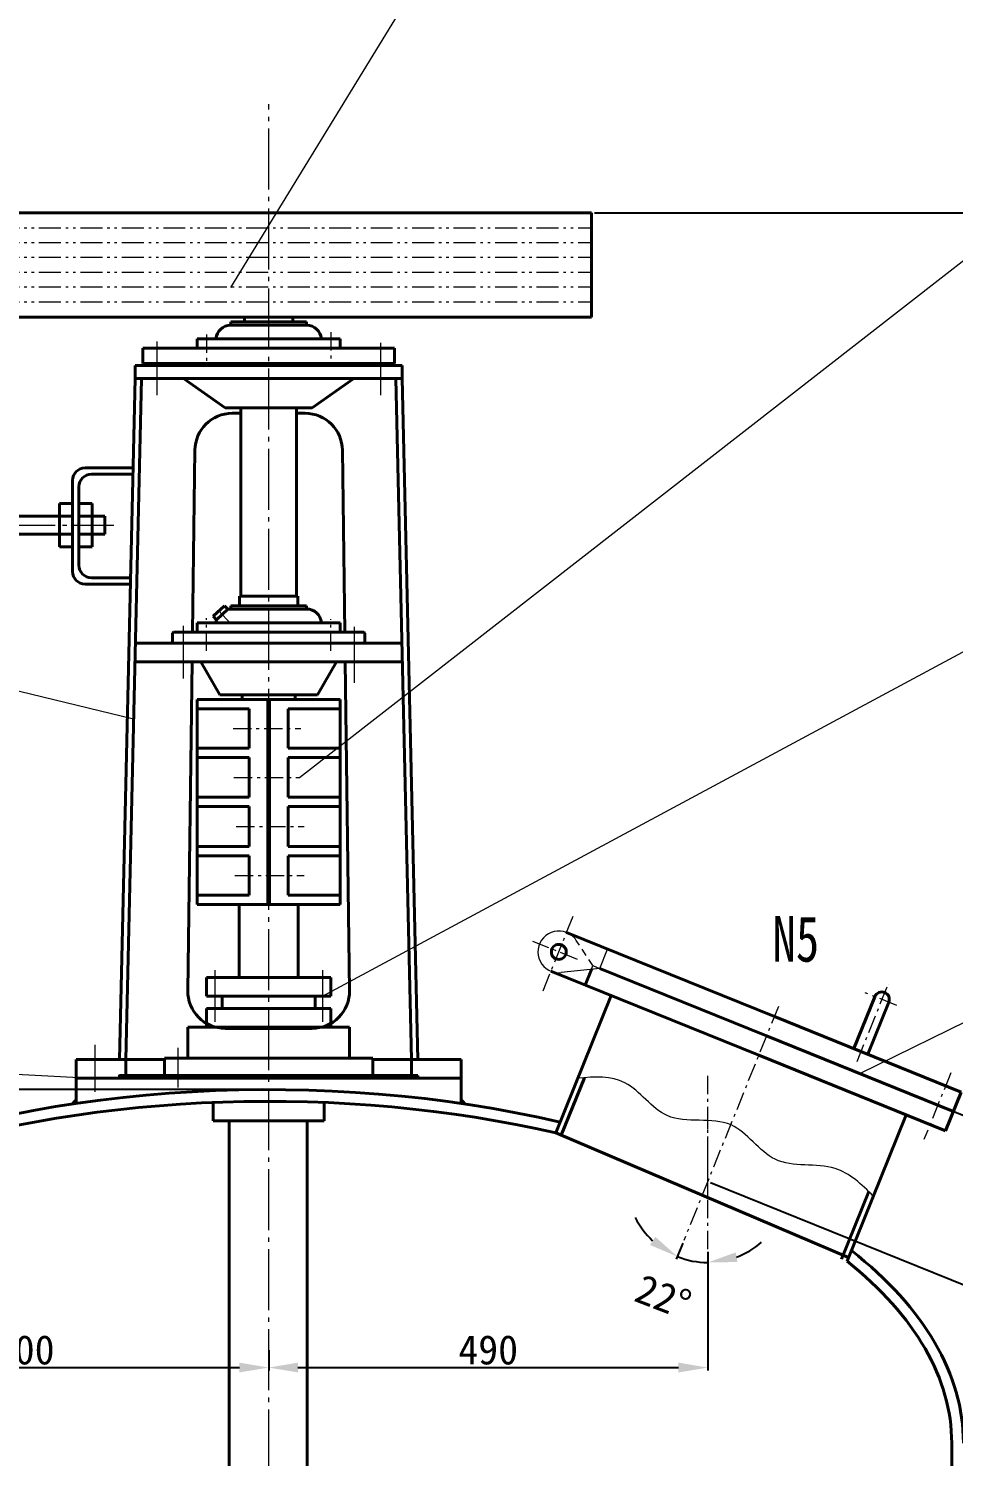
# Model space of a CAD drawing. Extents: x -6180 to 3578, y -1551 to 12127.
# Drawn here: x -3644 to -2696, y 9596 to 11058 of the extents above; entities that cross this region are included whole.
import ezdxf

# ---------------------------------------------------------------- set-up
doc = ezdxf.new("R2010")
doc.units = 0
doc.header["$LTSCALE"] = 25
doc.header["$PDMODE"] = 1
for name, pattern in [('JXX-S', [1.7000000000000002, 0.9, -0.2, 0.1, -0.2, 0.1, -0.2]), ('XX-S', [0.5, 0.3, -0.2]), ('ZXX-L', [3.28, 2.5, -0.3, 0.18, -0.3]), ('ZXX-S', [1.2699999999999998, 0.75, -0.2, 0.12, -0.2])]:
    doc.linetypes.add(name, pattern=pattern)
doc.layers.get('Defpoints').update_dxf_attribs({"linetype": 'CONTINUOUS'})
for name, color, linetype, lineweight in [('A 粗实线', 1, 'CONTINUOUS', 40), ('B 细实线', 7, 'CONTINUOUS', 18), ('C 文 字', 2, 'CONTINUOUS', 20), ('D 短中心线', 3, 'ZXX-S', 18), ('E 长中心线', 3, 'ZXX-L', 18), ('F 短虚线', 6, 'XX-S', 20), ('H 短双点线', 3, 'JXX-S', 18), ('J 标注尺寸', 2, 'CONTINUOUS', 18)]:
    doc.layers.add(name, color=color, linetype=linetype, lineweight=lineweight)
doc.styles.add('HZTXT', font='SIMFANG.TTF', dxfattribs={"width": 0.75})
doc.styles.get("Standard").update_dxf_attribs({"font": 'SIMFANG.TTF'})
doc.dimstyles.new('通用标注4.0', dxfattribs={"dimtxt": 30, "dimasz": 30, "dimexe": 3, "dimexo": 3, "dimgap": 3, "dimtad": 1, "dimdec": 0, "dimzin": 0, "dimdsep": 46, "dimtxsty": 'Standard', "dimcen": 3, "dimadec": 0, "dimazin": 0, "dimtfac": 0.375, "dimtdec": 0, "dimtmove": 2, "dimatfit": 3, "dimfxl": 0, "dimtzin": 0, "dimarcsym": 0})

# ---------------------------------------------------------------- blocks, each defined once
blk = doc.blocks.new('*D129')
at = {"layer": 'Defpoints', "color": 0}
for p in [(-3067.030608145207, 10869.59975002694, 2.249885212866288), (-2642.812426335739, 5562.039724076245), (-2209.109059221024, 5562.039724076245)]:
    blk.add_point(p, dxfattribs=at)
at = {"layer": 'J 标注尺寸', "color": 0, "lineweight": -2}
for p, q in [((-3064.030608145207, 10869.59975002694), (-2206.109059221023, 10869.59975002694)), ((-2209.109059221023, 10839.59975002694), (-2209.109059221024, 5592.039724076245)), ((-2639.812426335739, 5562.039724076245), (-2206.109059221024, 5562.039724076245))]:
    blk.add_line(p, q, dxfattribs=at)
at = {"layer": 'J 标注尺寸', "color": 0}
for points in [[(-2214.109059221023, 10839.59975002694), (-2204.109059221023, 10839.59975002694), (-2209.109059221023, 10869.59975002694)], [(-2214.109059221024, 5592.039724076245), (-2204.109059221024, 5592.039724076245), (-2209.109059221024, 5562.039724076245)]]:
    blk.add_solid(points, dxfattribs=at)
at = {"layer": 'J 标注尺寸', "color": 0, "insert": (-2227.109059221025, 8215.819737051594), "char_height": 30, "attachment_point": 5, "rotation": 90}
blk.add_mtext('~5600', dxfattribs=at)
blk = doc.blocks.new('*D149')
at = {"layer": 'Defpoints', "color": 0}
for p in [(-4509.77228190704, 9971.641406479912), (-3397.812426332806, 9971.64140647991), (-4362.949538697401, 9584.64140647991)]:
    blk.add_point(p, dxfattribs=at)
at = {"layer": 'J 标注尺寸', "color": 0, "lineweight": -2}
for p, q in [((-3400.812426332806, 9971.64140647991), (-4512.77228190704, 9971.641406479912)), ((-4509.77228190704, 9614.64140647991), (-4509.77228190704, 9941.641406479912)), ((-4365.949538697401, 9584.64140647991), (-4512.77228190704, 9584.64140647991))]:
    blk.add_line(p, q, dxfattribs=at)
at = {"layer": 'J 标注尺寸', "color": 0}
for points in [[(-4514.77228190704, 9941.641406479912), (-4504.77228190704, 9941.641406479912), (-4509.77228190704, 9971.641406479912)], [(-4514.77228190704, 9614.64140647991), (-4504.77228190704, 9614.64140647991), (-4509.77228190704, 9584.64140647991)]]:
    blk.add_solid(points, dxfattribs=at)
at = {"layer": 'J 标注尺寸', "color": 0, "insert": (-4527.772281907041, 9778.14140647991), "char_height": 30, "attachment_point": 5, "rotation": 90}
blk.add_mtext('387', dxfattribs=at)
blk = doc.blocks.new('*D159')
at = {"layer": 'Defpoints', "color": 0}
for p in [(-2887.611563924453, 10026.73890195615), (-2947.812426331155, 9877.736538849), (-2616.326401815647, 9743.807491446893)]:
    blk.add_point(p, dxfattribs=at)
at = {"layer": 'J 标注尺寸', "color": 0, "lineweight": -2}
for p, q in [((-2884.830012360753, 10025.6150821759), (-2553.343987845245, 9891.68603477379)), ((-2945.030874767455, 9876.612719068751), (-2613.544850251947, 9742.683671666644)), ((-2567.363737211423, 9864.994338917035), (-2605.08820401317, 9771.623007083896))]:
    blk.add_line(p, q, dxfattribs=at)
at = {"layer": 'J 标注尺寸', "color": 0}
for points in [[(-2571.999656484257, 9866.867371884113), (-2562.727817938589, 9863.121305949955), (-2556.125539408945, 9892.809854554038)], [(-2609.724123286004, 9773.496040050975), (-2600.452284740335, 9769.749974116816), (-2616.326401815647, 9743.807491446893)]]:
    blk.add_solid(points, dxfattribs=at)
at = {"layer": 'J 标注尺寸', "color": 0, "insert": (-2602.915279994499, 9825.051591681951), "char_height": 30, "attachment_point": 5, "rotation": 67.99999999999913}
blk.add_mtext('150', dxfattribs=at)
blk = doc.blocks.new('*D150')
at = {"layer": 'Defpoints', "color": 0}
for p in [(-2947.812426331155, 9808.326751368528), (-3397.812426332806, 9707.667457608652), (-2947.812426331155, 9686.941702616728)]:
    blk.add_point(p, dxfattribs=at)
at = {"layer": 'J 标注尺寸', "color": 0, "lineweight": -2}
for p, q in [((-2947.812426331155, 9805.326751368528), (-2947.812426331155, 9683.941702616728)), ((-3397.812426332806, 9704.667457608652), (-3397.812426332806, 9683.941702616728)), ((-3367.812426332806, 9686.941702616728), (-2977.812426331155, 9686.941702616728))]:
    blk.add_line(p, q, dxfattribs=at)
at = {"layer": 'J 标注尺寸', "color": 0}
for points in [[(-3367.812426332806, 9691.941702616728), (-3367.812426332806, 9681.941702616728), (-3397.812426332806, 9686.941702616728)], [(-2977.812426331155, 9691.941702616728), (-2977.812426331155, 9681.941702616728), (-2947.812426331155, 9686.941702616728)]]:
    blk.add_solid(points, dxfattribs=at)
at = {"layer": 'J 标注尺寸', "color": 0, "insert": (-3172.812426331981, 9704.941702616728), "char_height": 30, "attachment_point": 5}
blk.add_mtext('490', dxfattribs=at)
blk = doc.blocks.new('*D139')
at = {"layer": 'Defpoints', "color": 0}
for p in [(-3897.812426331155, 9867.83822210152), (-3397.812426332806, 9686.941702616728), (-3397.812426332806, 9686.941702616728)]:
    blk.add_point(p, dxfattribs=at)
at = {"layer": 'J 标注尺寸', "color": 0, "lineweight": -2}
for p, q in [((-3897.812426331155, 9864.83822210152), (-3897.812426331155, 9683.941702616728)), ((-3867.812426331155, 9686.941702616728), (-3427.812426332806, 9686.941702616728))]:
    blk.add_line(p, q, dxfattribs=at)
at = {"layer": 'J 标注尺寸', "color": 0}
for points in [[(-3867.812426331155, 9691.941702616728), (-3867.812426331155, 9681.941702616728), (-3897.812426331155, 9686.941702616728)], [(-3427.812426332806, 9691.941702616728), (-3427.812426332806, 9681.941702616728), (-3397.812426332806, 9686.941702616728)]]:
    blk.add_solid(points, dxfattribs=at)
at = {"layer": 'J 标注尺寸', "color": 0, "insert": (-3647.812426331981, 9704.941702616728), "char_height": 30, "attachment_point": 5}
blk.add_mtext('500', dxfattribs=at)
blk = doc.blocks.new('*D151')
at = {"layer": 'Defpoints', "color": 0}
for p in [(-2875.485870029137, 10056.75104750499), (-2947.812426331155, 9988.970856690075), (-2972.31954424666, 9817.079293481209), (-2947.812426331156, 9808.326751368528), (-2958.427468998552, 9795.25393598021)]:
    blk.add_point(p, dxfattribs=at)
at = {"layer": 'J 标注尺寸', "color": 0, "lineweight": -2}
for p, q in [((-2973.443364026908, 9814.297741917508), (-2980.089596442175, 9797.847739441731)), ((-2947.812426331155, 9805.326751368528), (-2947.812426331155, 9791.573693137461))]:
    blk.add_line(p, q, dxfattribs=at)
for start, end in [(206.4349831169133, 227.2174915584566), (290.7825084415431, 311.5650168830863), (247.9999999999997, 269.9999999999999)]:
    blk.add_arc((-2947.812426331155, 9877.736538848996), 83.16284571153605, start, end, dxfattribs=at)
at = {"layer": 'J 标注尺寸', "color": 0}
for points in [[(-3001.619578290982, 9820.922276782578), (-3006.976557373891, 9812.478179725742), (-2978.965776661927, 9800.629291005433)], [(-2917.402610861933, 9795.066768312061), (-2919.206300943923, 9804.902758454804), (-2947.812426331156, 9794.573693137461)]]:
    blk.add_solid(points, dxfattribs=at)
at = {"layer": 'J 标注尺寸', "color": 0, "insert": (-2993.334370817532, 9759.624319720664), "char_height": 30, "attachment_point": 5, "rotation": 338.92270578584436}
blk.add_mtext('22°', dxfattribs=at)

msp = doc.modelspace()

# ---------------------------------------------------------------- linework, layer by layer
at = {"layer": 'A 粗实线'}
for p, q in [((-3728.594244508837, 10869.59975002693, 2.249885212866288), (-3397.812426327022, 10869.59975002693, 2.249885212866288)), ((-3067.030608145207, 10869.59975002694, 2.249885212866288), (-3397.812426327022, 10869.59975002693, 2.249885212866288)), ((-3067.030608145207, 10869.59975002694, 2.249885212866288), (-3067.030608145207, 10763.00884093604, 2.249885212866288)), ((-3728.594244508837, 10763.00884093602, 2.249885212866288), (-3397.812426327022, 10763.00884093602, 2.249885212866288)), ((-3436.630608145198, 10754.73224086103), (-3436.630608145198, 10757.91405904284)), ((-3436.630608145198, 10757.91405904284), (-3358.994244508831, 10757.91405904284)), ((-3436.630608145198, 10754.73224086103), (-3358.994244508831, 10754.73224086103)), ((-3422.630608145198, 10763.00884093602), (-3422.630608145191, 10757.91405904284)), ((-3372.994244508831, 10763.00884093602, 2.249885212866288), (-3422.630608145198, 10763.00884093602, 2.249885212866288)), ((-3067.030608145207, 10763.00884093604, 2.249885212866288), (-3397.812426327022, 10763.00884093602, 2.249885212866288)), ((-3372.994244508831, 10763.00884093602), (-3372.994244508831, 10757.91405904284)), ((-3358.994244508831, 10754.73224086103), (-3358.994244508831, 10757.91405904284)), ((-3470.994244508831, 10740.73224086103), (-3343.721517236103, 10740.73224086103)), ((-3470.994244508831, 10740.73224086103), (-3470.994244508831, 10731.18678631557)), ((-3343.721517236103, 10740.73224086103), (-3324.630608145198, 10740.73224086103)), ((-3324.630608145198, 10740.73224086103), (-3324.630608145198, 10731.18678631557)), ((-3526.676062690654, 10731.18678631557), (-3343.721517236103, 10731.18678631557)), ((-3526.676062690654, 10731.18678631557), (-3526.676062690654, 10715.27769540648)), ((-3470.994244508831, 10731.18678631557), (-3451.903335417919, 10731.18678631557)), ((-3343.721517236103, 10731.18678631557), (-3268.948789963375, 10731.18678631557)), ((-3343.721517236103, 10731.18678631557), (-3324.630608145198, 10731.18678631557)), ((-3268.94878996339, 10731.18678631557), (-3268.948789963375, 10715.27769540648)), ((-3534.630608145198, 10713.36860449739), (-3270.380608145198, 10713.36860449739)), ((-3534.630608145198, 10713.36860449739), (-3534.630608145198, 10700.00496813375)), ((-3526.676062690654, 10715.27769540648), (-3498.039699054287, 10715.27769540648)), ((-3525.244244508831, 10715.27769540648), (-3297.585153599743, 10715.27769540648)), ((-3525.244244508831, 10715.27769540648), (-3525.244244508831, 10713.36860449739)), ((-3297.585153599743, 10715.27769540648), (-3268.948789963375, 10715.27769540648)), ((-3297.585153599743, 10715.27769540648), (-3270.380608145198, 10715.27769540648)), ((-3270.380608145198, 10715.27769540648), (-3270.380608145198, 10713.36860449739)), ((-3270.380608145198, 10713.36860449739), (-3260.994244508831, 10713.36860449739)), ((-3260.994244508831, 10713.36860449739), (-3260.994244508831, 10700.00496813375)), ((-3534.630608145198, 10700.00496813375), (-3550.539699054294, 10002.55042267921)), ((-3528.26862665519, 10699.85984994283), (-3544.177717564278, 10002.40530448829)), ((-3534.630608145198, 10700.00496813375), (-3310.364587280819, 10700.00496813375)), ((-3485.26026537321, 10700.00496813375), (-3442.357880872463, 10670.09587722466)), ((-3353.266971781559, 10670.09587722466), (-3310.364587280819, 10700.00496813375)), ((-3310.364587280819, 10700.00496813375), (-3260.994244508831, 10700.00496813375)), ((-3267.356225998847, 10699.85984994283), (-3251.447135089758, 10002.40530448829)), ((-3260.994244508831, 10700.00496813375), (-3245.085153599743, 10002.55042267921)), ((-3442.357880872463, 10670.09587722466), (-3369.176062690654, 10670.09587722466)), ((-3435.219602916586, 10664.36860449739), (-3426.448789963375, 10664.36860449739)), ((-3426.448789963375, 10670.09587722466), (-3426.448789963375, 10628.00224269235)), ((-3369.176062690654, 10670.09587722466), (-3353.266971781559, 10670.09587722466)), ((-3369.176062690654, 10670.09587722466), (-3369.176062690654, 10628.00224269235)), ((-3369.176062690654, 10664.36860449739), (-3360.405249737458, 10664.36860449739)), ((-3473.398129652174, 10626.68812050503), (-3475.844749559335, 10440.36860449739)), ((-3426.448789963419, 10628.00224269235), (-3426.448789963419, 10476.94077390497)), ((-3369.176062690691, 10628.00224269235), (-3369.176062690691, 10476.94077390497)), ((-3322.22672300187, 10626.68812050503), (-3319.780103094694, 10440.36860449739)), ((-3585.884354514092, 10608.37196958023), (-3536.72077690783, 10608.37196958023)), ((-3598.684354514095, 10595.57196958023), (-3598.684354514065, 10502.30476329765)), ((-3592.284354514071, 10589.17196958024), (-3592.284354514071, 10508.70476329765)), ((-3579.484354514068, 10601.97196958024), (-3536.866762309299, 10601.97196958024)), ((-3612.316316940982, 10571.84068754864), (-3598.684354514065, 10571.84068754864)), ((-3612.316316940982, 10571.84068754865), (-3612.316316940982, 10527.54780052279)), ((-3578.652392087148, 10571.84068754864), (-3592.284354514071, 10571.84068754864)), ((-3578.652392087148, 10571.84068754865), (-3578.652392087148, 10527.54780052279)), ((-3890.09609617394, 10558.95321839469), (-3598.684354514065, 10558.95321839469)), ((-3592.284354514071, 10558.95321839469), (-3565.880971080805, 10558.95321839469)), ((-3565.880971080805, 10558.95321839469), (-3565.880971080805, 10540.43526967674)), ((-3881.361034708403, 10540.43526967674), (-3598.684354514065, 10540.43526967674)), ((-3592.284354514071, 10540.43526967674), (-3565.880971080805, 10540.43526967674)), ((-3612.316316940982, 10527.5478005228), (-3598.684354514065, 10527.54780052279)), ((-3578.652392087148, 10527.5478005228), (-3592.284354514071, 10527.54780052279)), ((-3585.884354514063, 10489.50476329765), (-3539.432163912454, 10489.50476329765)), ((-3579.484354514068, 10495.90476329765), (-3539.286178510993, 10495.90476329767)), ((-3427.721517236147, 10476.94077390497), (-3427.721517236147, 10467.09587722466)), ((-3367.903335417963, 10476.94077390497), (-3427.721517236147, 10476.94077390497)), ((-3367.903335417963, 10476.94077390497), (-3367.903335417963, 10467.09587722466)), ((-3442.960897092795, 10467.27272371038), (-3454.6696709686, 10456.50221824968)), ((-3451.311554092106, 10452.85156032104), (-3439.60278021633, 10463.62206578173)), ((-3439.602780216293, 10463.62206578174), (-3442.960897092795, 10467.27272371038)), ((-3436.630608145198, 10463.91405904284), (-3436.630608145198, 10467.09587722466)), ((-3436.630608145198, 10467.09587722466), (-3367.903335417963, 10467.09587722466)), ((-3436.630608145198, 10463.91405904284), (-3358.994244508831, 10463.91405904284)), ((-3367.903335417963, 10467.09587722466), (-3358.994244508831, 10467.09587722466)), ((-3358.994244508831, 10463.91405904284), (-3358.994244508831, 10467.09587722466)), ((-3470.994244508831, 10449.91405904284), (-3343.774639926698, 10449.91405904282)), ((-3470.994244508831, 10449.91405904284), (-3470.994244508831, 10440.36860449739)), ((-3451.311554092106, 10452.85156032104), (-3454.6696709686, 10456.50221824968)), ((-3343.721517236103, 10449.91405904284), (-3324.630608145198, 10449.91405904284)), ((-3324.630608145198, 10449.91405904284), (-3324.630608145198, 10440.36860449739)), ((-3534.448959476817, 10428.91405904284), (-3324.630608145198, 10428.91405904284)), ((-3496.448789963382, 10439.09587722466), (-3495.176062690654, 10440.36860449739)), ((-3496.448789963382, 10439.09587722466), (-3496.448789963382, 10428.91405904284)), ((-3496.448789963382, 10428.91405904284), (-3470.994244508831, 10428.91405904284)), ((-3495.176062690654, 10440.36860449739), (-3343.721517236103, 10440.36860449739)), ((-3470.994244508831, 10440.36860449739), (-3451.903335417919, 10440.36860449739)), ((-3343.721517236103, 10440.36860449739), (-3300.448789963382, 10440.36860449739)), ((-3343.721517236103, 10440.36860449739), (-3324.630608145198, 10440.36860449739)), ((-3324.630608145198, 10428.91405904284), (-3261.175893177227, 10428.91405904284)), ((-3324.630608145198, 10428.91405904284), (-3299.176062690654, 10428.91405904284)), ((-3300.448789963382, 10440.36860449739), (-3299.176062690654, 10439.09587722466)), ((-3299.176062690654, 10439.09587722466), (-3299.176062690654, 10428.91405904284)), ((-3534.884427293669, 10409.82314995194), (-3328.304655312772, 10409.82314995194)), ((-3476.245851487714, 10409.82314995194), (-3480.668102103962, 10073.05175686867)), ((-3467.320197341265, 10409.82314995194), (-3447.847747353146, 10376.09587722466)), ((-3328.304655312772, 10409.82314995194), (-3347.777105300898, 10376.09587722466)), ((-3328.304655312772, 10409.82314995194), (-3260.740425360367, 10409.82314995194)), ((-3319.379001166315, 10409.82314995194), (-3314.956750550082, 10073.05175686866)), ((-3470.994244508831, 10371.30441026861), (-3324.630608145198, 10371.30441026861)), ((-3470.994244508831, 10161.30441026861), (-3470.994244508831, 10371.30441026862)), ((-3353.266971781566, 10376.09587722466), (-3447.847747353146, 10376.09587722466)), ((-3424.857880872478, 10371.30441026861), (-3424.857880872463, 10376.09587722466)), ((-3398.766971781566, 10161.30441026861), (-3398.766971781566, 10371.30441026862)), ((-3396.857880872471, 10161.30441026861), (-3396.857880872471, 10371.30441026862)), ((-3370.766971781566, 10371.30441026861), (-3370.766971781566, 10376.09587722466)), ((-3353.266971781566, 10376.09587722466), (-3347.777105300898, 10376.09587722466)), ((-3324.630608145198, 10161.30441026861), (-3324.630608145198, 10371.30441026862)), ((-3470.994244508831, 10361.75895572315), (-3417.857880872471, 10361.75895572315)), ((-3417.857880872471, 10321.34986481406), (-3417.857880872471, 10361.75895572315)), ((-3377.766971781566, 10361.75895572315), (-3324.630608145198, 10361.75895572315)), ((-3377.766971781566, 10321.34986481406), (-3377.766971781566, 10361.75895572315)), ((-3470.994244508831, 10321.34986481406), (-3417.857880872471, 10321.34986481406)), ((-3470.994244508831, 10311.80441026861), (-3417.857880872471, 10311.80441026861)), ((-3417.857880872471, 10271.07713754134), (-3417.857880872471, 10311.80441026861)), ((-3377.766971781566, 10321.34986481406), (-3324.630608145198, 10321.34986481406)), ((-3377.766971781566, 10311.80441026861), (-3324.630608145198, 10311.80441026861)), ((-3377.766971781566, 10271.07713754134), (-3377.766971781566, 10311.80441026861)), ((-3470.994244508831, 10271.07713754134), (-3417.857880872471, 10271.07713754134)), ((-3377.766971781566, 10271.07713754134), (-3324.630608145198, 10271.07713754134)), ((-3470.994244508831, 10261.53168299588), (-3417.857880872471, 10261.53168299588)), ((-3417.857880872471, 10220.80441026861), (-3417.857880872471, 10261.53168299588)), ((-3324.630608145198, 10261.53168299588), (-3377.766971781566, 10261.53168299588)), ((-3377.766971781566, 10220.80441026861), (-3377.766971781566, 10261.53168299588)), ((-3470.994244508831, 10220.80441026861), (-3417.857880872471, 10220.80441026861)), ((-3470.994244508831, 10211.25895572315), (-3417.857880872471, 10211.25895572315)), ((-3417.857880872471, 10170.84986481406), (-3417.857880872471, 10211.25895572315)), ((-3324.630608145198, 10220.80441026861), (-3377.766971781566, 10220.80441026861)), ((-3377.766971781566, 10211.25895572315), (-3324.630608145198, 10211.25895572315)), ((-3377.766971781566, 10170.84986481406), (-3377.766971781566, 10211.25895572315)), ((-3470.994244508831, 10170.84986481406), (-3417.857880872471, 10170.84986481406)), ((-3377.766971781566, 10170.84986481406), (-3324.630608145198, 10170.84986481406)), ((-3470.994244508831, 10161.30441026861), (-3324.630608145198, 10161.30441026861)), ((-3428.039699054294, 10086.55042267921), (-3428.039699054294, 10161.30441026861)), ((-3367.585153599743, 10086.55042267921), (-3367.585153599743, 10161.30441026861)), ((-3092.44530099471, 10132.60711571333), (-2879.584782270227, 10046.60588370376)), ((-3108.498864303168, 10092.87315221809), (-2895.638345578678, 10006.87192020852)), ((-3073.588833922156, 10078.76858439946), (-3067.092889823136, 10094.84661023947)), ((-3058.513802991867, 10095.78788859333), (-2887.611563924453, 10026.73890195615)), ((-3461.448789963382, 10086.55042267921), (-3334.17606269064, 10086.5504226792)), ((-3461.448789963375, 10086.55042267921), (-3461.448789963375, 10067.4595135883)), ((-3334.176062690654, 10086.55042267921), (-3334.176062690654, 10067.4595135883)), ((-3461.448789963382, 10067.4595135883), (-3334.17606269064, 10067.4595135883)), ((-3445.539699054287, 10067.4595135883), (-3445.539699054287, 10054.73224086102)), ((-3350.085153599743, 10067.4595135883), (-3350.08515359975, 10054.73224086102)), ((-3046.769313873061, 10067.93279493532), (-3103.617085352307, 9927.229623101033)), ((-2776.487942090112, 10066.85387444788), (-2797.988250092509, 10013.63874476676)), ((-3461.448789963382, 10054.73224086103), (-3334.176062690654, 10054.73224086102)), ((-3461.448789963382, 10054.73224086103), (-3461.448789963382, 10035.64133177012)), ((-3334.176062690654, 10054.73224086102), (-3334.176062690654, 10035.64133177012)), ((-2762.297240841814, 10061.12045898058), (-2783.79754884421, 10007.90532929945)), ((-3480.539699054294, 10035.64133177012), (-3315.085153599743, 10035.64133177012)), ((-3480.539699054287, 10035.64133177012), (-3480.539699054287, 10003.82314995194)), ((-3442.489575368374, 10034.36860449739), (-3353.135277285663, 10034.36860449739)), ((-3315.085153599743, 10035.64133177012), (-3315.085153599743, 10003.82314995194)), ((-2688.010315418185, 9969.204774895148), (-2879.584782270227, 10046.60588370376)), ((-2696.037097072411, 9949.33779314753), (-2887.611563924453, 10026.73890195615)), ((-2704.063878726643, 9929.470811399911), (-2895.638345578678, 10006.87192020852)), ((-3595.085153599743, 10002.55042267921), (-3595.085153599743, 9983.459513588296)), ((-3595.085153599743, 10002.55042267921), (-3504.403335417926, 10002.55042267921)), ((-3544.176062690654, 10002.55042267921), (-3544.176062690654, 9986.641331770115)), ((-3504.403335417926, 10003.82314995194), (-3291.221517236103, 10003.82314995194)), ((-3504.403335417926, 10003.82314995194), (-3504.403335417926, 9986.004968133751)), ((-3291.221517236103, 10003.82314995194), (-3291.221517236096, 9986.004968133751)), ((-3291.221517236103, 10002.55042267921), (-3200.539699054287, 10002.55042267921)), ((-3251.448789963382, 10002.55042267921), (-3251.448789963382, 9986.004968133751)), ((-3200.539699061999, 10002.55042267746), (-3200.539699062174, 9983.45951358655)), ((-3595.085153599743, 9983.459513588296), (-3200.539699054287, 9983.459513588296)), ((-3595.085153599743, 9983.4595135883), (-3595.085153599743, 9957.463223849598)), ((-3595.085153599743, 9983.459513588296), (-3550.539699054287, 9983.459513588296)), ((-3550.539699054287, 9986.641331770115), (-3550.539699054287, 9983.459513588296)), ((-3550.539699054287, 9986.004968133755), (-3245.085153599743, 9986.004968133751)), ((-3550.539699054287, 9986.004968133751), (-3550.539699054287, 9983.459513588296)), ((-3504.403335417926, 9986.004968133751), (-3291.221517236103, 9986.004968133751)), ((-3245.085153599743, 9986.004968133751), (-3245.085153599743, 9983.459513588296)), ((-3245.085153599743, 9986.004968133751), (-3245.085153599743, 9983.459513588296)), ((-3245.085153599743, 9983.459513588296), (-3200.539699054287, 9983.459513588296)), ((-3200.539699062174, 9983.45951358655), (-3200.539699062407, 9957.463223847848)), ((-3074.273473043235, 9983.840809183646), (-3098.053982224905, 9924.98198354054)), ((-2688.010315418185, 9969.204774895148), (-2704.063878726643, 9929.470811399911)), ((-3454.760314258267, 9939.641406475308), (-3454.760314259787, 9958.481247254942)), ((-3340.864538404036, 9939.641406479914), (-3340.864538404036, 9958.481247259544)), ((-2744.507377284295, 9945.811045481732), (-2805.097179506971, 9795.846022549274)), ((-3340.864538404036, 9939.641406479914), (-3454.760314258267, 9939.641406479914)), ((-3438.312426331147, 9584.64140647991), (-3438.312426331155, 9939.641406479914)), ((-3358.312426331147, 9584.64140647991), (-3358.312426331155, 9939.641406479914)), ((-2803.539922423319, 9799.700369084429), (-3103.617085352307, 9927.229623101033)), ((-2782.75696615698, 9867.156793889684), (-2810.660282634381, 9798.093662109768)), ((-2697.812426331155, 6797.141406478182), (-2697.812426331155, 9609.64140647991))]:
    msp.add_line(p, q, dxfattribs=at)
msp.add_circle((-3100.472082648943, 10112.74013396571), 7.652582159624414, dxfattribs=at)
for centre, radius, start, end in [((-3436.630608145198, 10739.4595135883), 15.27272727272765, 90, 175.2198081528696), ((-3436.630608145198, 10739.4595135883), 15.27272727272727, 90, 101.2217376122027), ((-3358.994244508831, 10739.4595135883), 15.27272727272727, 4.780191847130376, 90), ((-3436.630608145198, 10739.4595135883), 15.27272727272727, 163.998070540656, 175.2198081528696), ((-3435.219602916586, 10626.18678631557), 38.18181818181818, 90, 179.2476744176327), ((-3360.405249737458, 10626.18678631557), 38.18181818181818, 0.7523255823673228, 90), ((-3585.884354514092, 10595.57196958023), 12.8, 90, 180), ((-3579.484354514068, 10589.17196958024), 12.8, 90, 180), ((-3585.884354514063, 10502.30476329765), 12.8, 180, 270), ((-3579.484354514068, 10508.70476329765), 12.8, 180, 270), ((-3436.630608145198, 10448.64133177012), 15.27272727272727, 90, 101.2217376122027), ((-3358.994244508831, 10448.64133177012), 15.27272727272727, 4.780191847130376, 90), ((-3436.630608145198, 10448.64133177012), 15.27272727272727, 163.998070540656, 175.2198081528696), ((-3442.489575368374, 10072.55042267921), 38.18181818181818, 179.2476744176327, 270), ((-3353.135277285663, 10072.55042267921), 38.18181818181818, 270, 0.7523255823673228), ((-2769.392591465963, 10063.98716671423), 7.652582159624414, 338.0000000001262, 158.0000000001262)]:
    msp.add_arc(centre, radius, start, end, dxfattribs=at)
at = {"layer": 'A 粗实线', "extrusion": (0, 0, -1)}
for major_axis, ratio, start_param, end_param in [((712, -4.359598619607663e-14), 0.5084269662921348, 4.059114754595019, 5.145231692751825), ((700, -4.28612223837832e-14), 0.5, 3.141592653589793, 5.146141816699238), ((712, -4.359598619607663e-14), 0.5084269662921348, 5.707241924044821, 6.283185307179586), ((700, -4.28612223837832e-14), 0.5, 5.722208925728696, 6.283185307179586)]:
    msp.add_ellipse((-3397.812426331155, 9609.64140647991), major_axis=major_axis, ratio=ratio, start_param=start_param, end_param=end_param, dxfattribs=at)
at = {"layer": 'A 粗实线'}
for points in [[(-3601.448789963375, 9956.513250373962), (-3595.085153599743, 9963.826860213234), (-3595.085153599743, 9957.463223849598), (-3595.119338806973, 9957.458208106833)], [(-3194.176062702238, 9956.513250373962), (-3200.53969906587, 9963.826860213234), (-3200.53969906587, 9957.463223849598), (-3200.505513858639, 9957.458208106833)]]:
    msp.add_solid(points, dxfattribs=at)
at = {"layer": 'B 细实线'}
for p, q in [((-3436.490348684914, 10793.23482591761), (-2950.863169501288, 11587.07566700714)), ((-3366.188101509011, 10291.44077390497), (-1919.386606370812, 11417.77903969467)), ((-3342.569172275464, 10067.4595135883), (-1918.262285826451, 10832.85148170073)), ((-3536.223172109734, 10351.13257721556), (-5036.170202170753, 10712.01722666686)), ((-2791.824330498435, 9988.03834755184), (-1921.23878410754, 10417.13860481315)), ((-3585.499293784218, 9983.459513588296), (-5036.17020217079, 10061.35492691308))]:
    msp.add_line(p, q, dxfattribs=at)
msp.add_open_spline([(-2778.158369341043, 9862.521917437662), (-2790.063385363996, 9874.707743907697), (-2817.902372222903, 9900.705189194468), (-2882.746908840541, 9886.94826580246), (-2920.544317205815, 9950.680607962433), (-2991.667414189673, 9930.038069355749), (-3027.414885767335, 9986.79064130544), (-3063.651260013845, 9984.916269159734), (-3080.984046710211, 9983.248359496938)], degree=3, knots=[8.098794281870449, 8.098794281870449, 8.098794281870449, 8.098794281870449, 71.59884311436134, 152.6484955255108, 227.5819908600282, 313.8219226111354, 385.678254005173, 449.341565570455, 449.341565570455, 449.341565570455, 449.341565570455], dxfattribs=at)
at = {"layer": 'D 短中心线'}
for p, q in [((-3512.357880872463, 10737.90202190615), (-3512.357880872463, 10709.89142756239)), ((-3461.448789963375, 10744.95985511954), (-3461.44878996339, 10713.05391974086)), ((-3334.176062690654, 10747.38847857545), (-3334.176062690654, 10712.60212388494)), ((-3283.266971781559, 10736.54667374488), (-3283.266971781559, 10703.32127548477)), ((-3436.630608145198, 10448.64133177012), (-3452.404023080344, 10465.78884164318)), ((-3485.312426327022, 10446.83821707857), (-3485.312426327022, 10424.05824807729)), ((-3461.448789963382, 10421.11216918583), (-3461.448789963382, 10454.70925213795)), ((-3334.176062690654, 10421.11216918583), (-3334.176062690654, 10453.64546571999)), ((-3434.301574336867, 10341.55441026861), (-3364.759195557381, 10341.55441026861)), ((-3433.348952344444, 10291.44077390497), (-3366.188101509011, 10291.44077390497)), ((-3430.967370326369, 10241.16804663224), (-3361.424937472853, 10241.16804663224)), ((-3432.396330352021, 10191.05441026861), (-3361.424937472853, 10191.05441026861)), ((-3116.548205772582, 10072.95033296849), (-3083.965296721646, 10153.59586280651)), ((-3081.297777679887, 10104.99321189605), (-3127.179314998182, 10123.53055625428)), ((-2763.073683118499, 10079.627013693), (-2763.090213277283, 10079.58610011429)), ((-2764.340771321913, 10076.4908603386), (-2796.591932813775, 9996.666434522693)), ((-2754.202428345219, 10057.84994243873), (-2786.581547929913, 10070.93195592041)), ((-2875.485870029137, 10056.75104750499), (-2972.31954424666, 9817.079293481209)), ((-2947.812426331155, 9808.326751368528), (-2947.812426331155, 9988.970856690077)), ((-2698.621502894464, 9988.904877037188), (-2726.278015954027, 9920.452605152113))]:
    msp.add_line(p, q, dxfattribs=at)
at = {"layer": 'E 长中心线'}
for p, q in [((-3397.812426332806, 5809.64140647991), (-3397.812426332806, 10980.8920322077)), ((-3512.357880872471, 10729.95362141225), (-3512.357880872471, 10682.89063039582)), ((-3283.266971781566, 10733.31526030873), (-3283.266971781566, 10682.89063039582)), ((-3925.114265561315, 10549.69424403572), (-3556.572163440047, 10549.69424403572)), ((-3485.312426327022, 10444.32416013886), (-3485.312426327022, 10392.76723842938)), ((-3310.312426327022, 10445.75629513206), (-3310.312426327022, 10388.47083344977)), ((-3453.055680378573, 10093.93633381675), (-3453.055680378573, 10041.24437020736)), ((-3342.569172275464, 10093.93633381675), (-3342.569172275464, 10041.24437020736)), ((-3575.994244508831, 10017.3554867022), (-3575.994244508831, 9969.419854250704)), ((-3490.76856939037, 10014.42637862221), (-3490.76856939037, 9973.883394736153)), ((-2947.812426331155, 9861.014481157756), (-2947.812426331155, 9939.970856690077))]:
    msp.add_line(p, q, dxfattribs=at)
at = {"layer": 'F 短虚线'}
for p, q in [((-3065.562052267931, 10098.63556614708), (-3082.565744839805, 10124.50827968838)), ((-3067.092889823136, 10094.84661023947), (-3065.562052267931, 10098.63556614708)), ((-3065.562052267931, 10098.63556614708), (-3058.513802991867, 10095.78788859333))]:
    msp.add_line(p, q, dxfattribs=at)
msp.add_arc((-3100.472082648943, 10112.74013396571), 21.42723004694871, 33.31314197840968, 67.99999999991344, dxfattribs=at)
at = {"layer": 'H 短双点线'}
for p, q in [((-4270.754266173513, 10854.45429548148, 2.249885212866288), (-3067.030608145207, 10854.45429548148, 2.249885212866288)), ((-4270.754266173513, 10839.30884093602, 2.249885212866288), (-3067.030608145207, 10839.30884093602, 2.249885212866288)), ((-4270.754266173513, 10824.16338639057, 2.249885212866288), (-3067.030608145207, 10824.16338639057, 2.249885212866288)), ((-4270.754266173513, 10809.01793184512, 2.249885212866288), (-3067.030608145207, 10809.01793184512, 2.249885212866288)), ((-4270.754266173513, 10793.87247729966, 2.249885212866288), (-3067.030608145207, 10793.87247729966, 2.249885212866288)), ((-4270.754266173513, 10778.72702275421, 2.249885212866288), (-3067.030608145207, 10778.72702275421, 2.249885212866288))]:
    msp.add_line(p, q, dxfattribs=at)
at = {"layer": 'J 标注尺寸', "color": 1}
for q in [(-3050.487021337642, 10115.65487034095), (-3098.135158413854, 10091.44072147136)]:
    msp.add_line((-3058.513802991867, 10095.78788859333), q, dxfattribs=at)
msp.add_arc((-3100.472082648943, 10112.74013396571), 21.42723004694871, 67.99999999991344, 276.2613212523369, dxfattribs=at)

# ---------------------------------------------------------------- texts
at = {"layer": 'C 文 字', "insert": (-2881.36412835645, 10149.50510699068), "char_height": 46.8, "width": 748.8000000000001, "attachment_point": 1, "style": 'HZTXT'}
msp.add_mtext('N5', dxfattribs=at)

# ---------------------------------------------------------------- dimensions: what is measured, and where the dimension line sits
at = {"layer": 'J 标注尺寸'}
dim = msp.add_linear_dim(base=(-2209.109059221024, 5562.039724076245), p1=(-3067.030608145207, 10869.59975002694, 2.249885212866288), p2=(-2642.812426335739, 5562.039724076245), angle=90, text='~5600', dimstyle='通用标注4.0', dxfattribs=at)
dim.commit()
dim.dimension.update_dxf_attribs({"geometry": '*D129', "text_midpoint": (-2227.109059221025, 8215.819737051594)})
dim = msp.add_angular_dim_2l(base=(-2958.427468998552, 9795.25393598021), line1=((-2875.485870029137, 10056.75104750499), (-2972.31954424666, 9817.079293481209)), line2=((-2947.812426331155, 9808.326751368528), (-2947.812426331155, 9988.970856690077)), dimstyle='通用标注4.0', dxfattribs=at)
dim.commit()
dim.dimension.update_dxf_attribs({"geometry": '*D151', "text_midpoint": (-2993.334370817531, 9759.624319720664), "dimtype": 162})
dim = msp.add_aligned_dim(p1=(-2887.611563924453, 10026.73890195615), p2=(-2947.812426331155, 9877.736538849), distance=357.51919415205106, text='150', dimstyle='通用标注4.0', dxfattribs=at)
dim.commit()
dim.dimension.update_dxf_attribs({"geometry": '*D159', "text_midpoint": (-2602.915279994499, 9825.051591681951)})
dim = msp.add_linear_dim(base=(-4509.77228190704, 9971.641406479912), p1=(-4362.949538697401, 9584.64140647991), p2=(-3397.812426332806, 9971.64140647991), angle=90, dimstyle='通用标注4.0', dxfattribs=at)
dim.commit()
dim.dimension.update_dxf_attribs({"geometry": '*D149', "text_midpoint": (-4527.772281907041, 9778.14140647991)})
dim = msp.add_linear_dim(base=(-3397.812426332806, 9686.941702616728), p1=(-3897.812426331155, 9867.83822210152), p2=(-3397.812426332806, 9686.941702616728), dimstyle='通用标注4.0', dxfattribs=at)
dim.commit()
dim.dimension.update_dxf_attribs({"geometry": '*D139', "text_midpoint": (-3647.812426331981, 9704.941702616728)})
dim = msp.add_linear_dim(base=(-2947.812426331155, 9686.941702616728), p1=(-3397.812426332806, 9707.667457608652), p2=(-2947.812426331155, 9808.326751368528), text='490', dimstyle='通用标注4.0', dxfattribs=at)
dim.commit()
dim.dimension.update_dxf_attribs({"geometry": '*D150', "text_midpoint": (-3172.812426331981, 9704.941702616728)})

doc.saveas('drawing.dxf')
